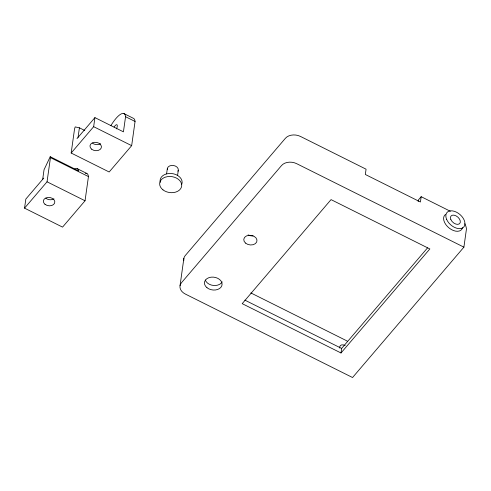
<?xml version="1.0" encoding="UTF-8"?>
<svg xmlns="http://www.w3.org/2000/svg" width="491" height="491" viewBox="0 0 491 491"><rect width="100%" height="100%" fill="white"/><g stroke="black" fill="none" stroke-linecap="round" stroke-linejoin="round"><path stroke-width="0.74" d="M85.379 173.335A23.108 6.671 -63.5 0 1 88.448 176.588L85.047 200.776L62.553 227.118L24.55 208.147L25.827 199.076L43.754 178.08M124.002 113.624L133.503 118.362A23.108 6.671 -63.5 0 1 135.062 121.461L131.662 145.655L109.168 171.997L71.164 153.026L74.564 128.838L75.197 126.911L79.407 127.813L84.771 130.489M71.164 153.026L93.658 126.684L94.929 117.613L123.431 131.84L125.561 116.723L135.062 121.461M166.578 173.918L167.321 168.628M177.546 175.582L178.288 170.291M180.044 285.609L183.867 258.389M341.006 352.98L429.852 248.943L331.044 199.616L242.198 303.653L341.006 352.98L341.638 348.444L427.514 247.894M418.148 201.5L418.363 199.99L421.174 196.695L450.351 211.265M421.174 196.695L420.431 201.991L365.322 174.477L366.071 169.186L300.517 136.461A11.09 8.046 8 0 0 285.388 138.302L185.297 255.51A11.09 8.046 8 0 0 183.837 260.5M463.903 247.151L296.687 163.675A11.09 8.046 8 0 0 281.564 165.522L181.467 282.73A11.09 8.046 8 0 0 185.346 294.054L352.556 377.53L463.903 247.151L466.45 229.009A16.504 10.311 40.5 0 0 464.817 223.693M42.692 179.319L44.037 169.769L50.217 156.703L78.707 170.936L78.425 169.843A23.108 6.671 -63.5 0 0 74.644 169.021M24.55 208.147L47.044 181.805L50.456 157.611L50.217 156.703M77.001 138.609L78.063 137.363L79.407 127.813M78.063 137.363L94.929 117.613M93.658 126.684L131.662 145.655M77.388 168.744L86.889 173.489M50.456 157.611L88.448 176.588M47.044 181.805L85.047 200.776M250.833 292.924L345.891 340.38A16.504 10.311 40.5 0 1 347.444 341.282M244.892 300.142L341.638 348.444M339.704 348.088A5.769 3.603 40.5 0 1 345.173 345.523M462.522 227.75A11.09 6.929 40.5 0 1 449.277 228.155A11.09 6.929 40.5 0 1 445.454 214.481M222.171 281.859A8.875 6.438 8 0 1 213.425 285.461A8.875 6.438 8 0 1 205.348 280.079M53.961 198.837A5.769 4.186 8 0 1 45.847 198.235M110.831 125.684A23.108 6.671 -63.5 0 1 125.561 116.723M100.575 143.716A5.769 4.186 8 0 1 92.455 143.114M114.09 126.979A5.769 1.663 -63.5 0 1 116.968 124.782A5.769 1.663 -63.5 0 1 116.57 128.888M253.111 235.87A6.653 4.824 8 0 1 248.115 234.907M160.262 182.357A11.09 8.046 8 0 1 171.427 173.495A11.09 8.046 8 0 1 181.811 184.242M167.345 169.683A5.548 4.02 8 0 1 173.446 165.485A5.548 4.02 8 0 1 177.938 171.291M206.957 287.683A8.875 6.438 8 0 0 221.772 285.879A8.875 6.438 8 0 0 211.075 277.17A8.875 6.438 8 0 0 206.957 287.683M450.842 219.563A5.769 3.603 40.5 0 0 459.398 223.835A5.769 3.603 40.5 0 0 455.949 215.807A5.769 3.603 40.5 0 0 450.842 219.563M44.994 204.287A5.769 4.186 8 0 0 54.624 203.114A5.769 4.186 8 0 0 47.67 197.45A5.769 4.186 8 0 0 44.994 204.287M91.608 149.166A5.769 4.186 8 0 0 101.238 147.987A5.769 4.186 8 0 0 94.284 142.329A5.769 4.186 8 0 0 91.608 149.166M245.512 243.082A6.653 4.824 8 0 0 256.707 241.977A6.653 4.824 8 0 0 248.931 235.287A6.653 4.824 8 0 0 245.512 243.082M162.987 189.87A11.09 8.046 8 0 0 181.382 187.267A11.09 8.046 8 0 0 167.67 176.607A11.09 8.046 8 0 0 162.987 189.87M446.638 219.409A11.09 6.929 40.5 0 0 463.093 227.621A11.09 6.929 40.5 0 0 456.458 212.173A11.09 6.929 40.5 0 0 446.638 219.409"/></g></svg>
